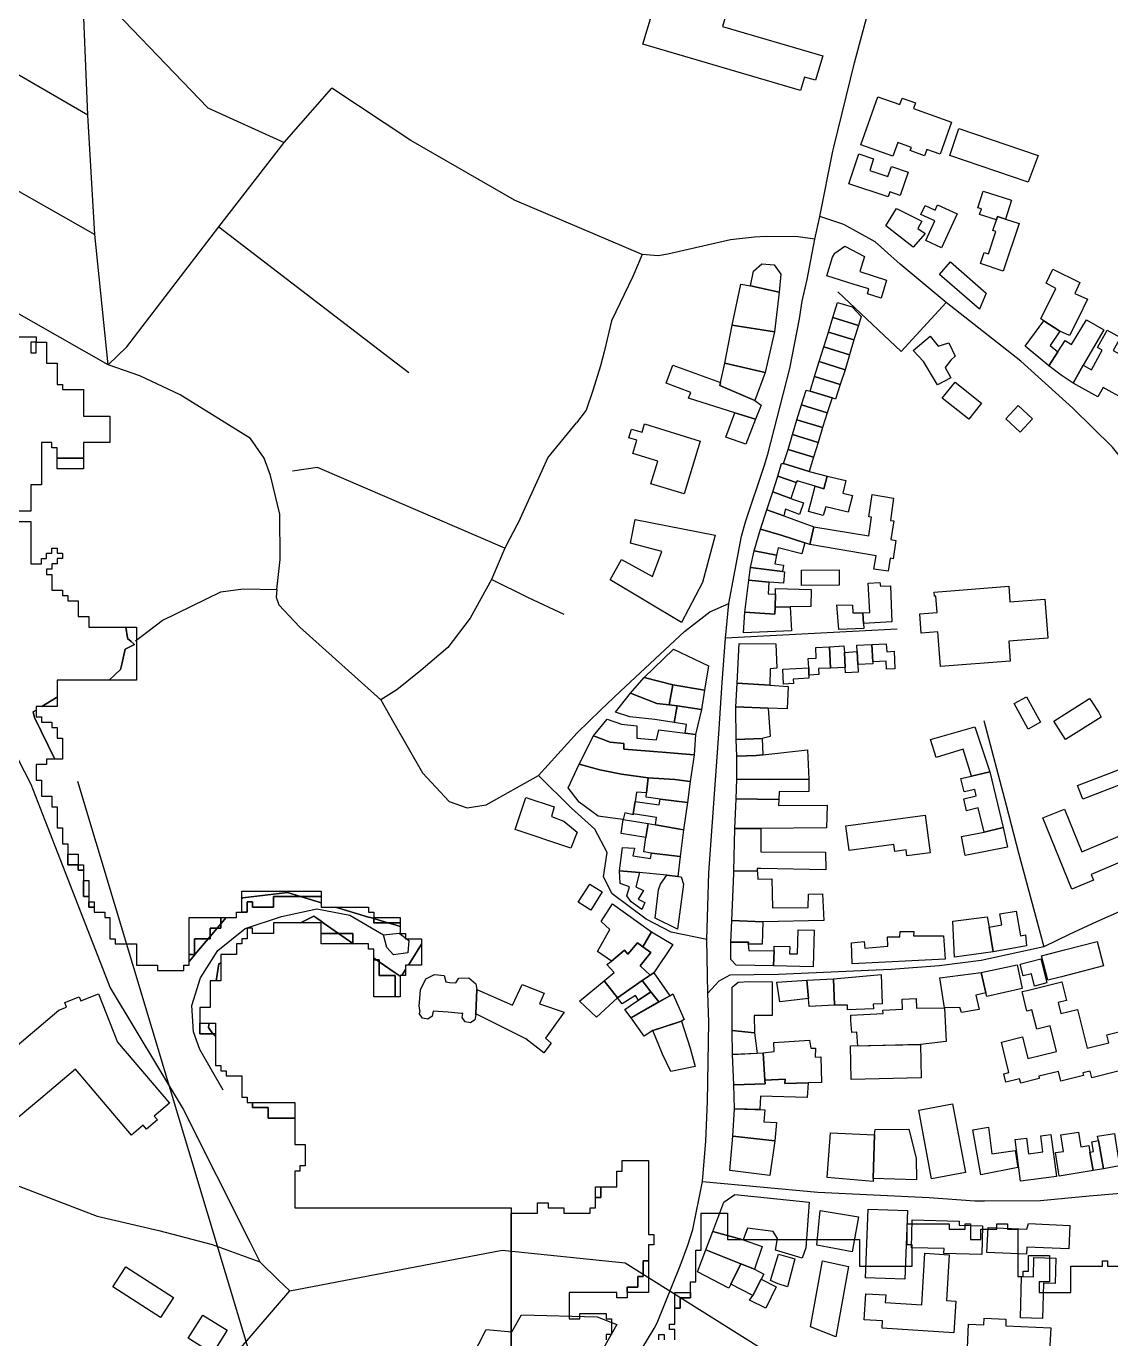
# Model space of a CAD drawing. Header units: metres. Extents: x 553506 to 563855, y 142925 to 150243.
# Drawn here: x 558816.3 to 559227.2, y 146472.5 to 146969.7 of the extents above; entities that cross this region are included whole.
import ezdxf

# ---------------------------------------------------------------- set-up
doc = ezdxf.new("R2010")
doc.units = ezdxf.units.M
for name, color, linetype in [('C-BUILDINGS', 8, 'Continuous'), ('C-FLOOD_ZONE_3', 150, 'Continuous'), ('C-POWER_LINES', 6, 'Continuous'), ('C-ROADS', 33, 'Continuous'), ('C-WATERWAYS', 5, 'Continuous')]:
    doc.layers.add(name, color=color, linetype=linetype)

msp = doc.modelspace()

# ---------------------------------------------------------------- linework, layer by layer
at = {"layer": 'C-BUILDINGS'}
for points in [[(559080.0828, 146969.5798), (559118.0533, 146958.4795), (559115.3205, 146949.1793), (559111.115, 146950.4069), (559109.6279, 146945.3635), (559049.9092, 146962.8358), (559053.123, 146973.7647), (559005.7826, 146986.4565), (559009.5396, 146997.2352), (559071.1284, 146981.0001), (559079.248, 147010.7679), (559046.944, 147020.2187), (559051.1768, 147034.5959), (559084.5675, 147024.8227), (559097.9362, 147070.2348), (559093.4132, 147071.5527), (559096.8043, 147083.077), (559123.5615, 147075.2578), (559135.1197, 147071.8762), (559130.1599, 147055.0166), (559107.1918, 147061.7288), (559080.0828, 146969.5798)], [(559157.5265, 146923.0292), (559156.6714, 146920.6098), (559151.1779, 146922.5543), (559151.6221, 146923.7924), (559146.4607, 146925.6247), (559144.6079, 146920.4253), (559132.4829, 146924.7132), (559138.954, 146942.8995), (559147.226, 146939.9726), (559148.1073, 146942.4485), (559153.1977, 146940.6473), (559152.4325, 146938.4866), (559166.8625, 146933.3799), (559162.5464, 146921.2481), (559157.5265, 146923.0292)], [(559166.2137, 146920.694), (559169.6289, 146930.9836), (559199.6501, 146920.7617), (559195.9098, 146910.5843), (559166.2137, 146920.694)], [(559135.8374, 146915.0673), (559142.7694, 146912.7333), (559144.0439, 146916.5124), (559150.3819, 146914.3937), (559147.4035, 146905.5756), (559143.4962, 146906.8792), (559142.8621, 146905.0009), (559127.9597, 146910.0041), (559131.7709, 146921.2854), (559137.3105, 146919.4313), (559135.8374, 146915.0673)], [(559183.9038, 146896.3556), (559177.505, 146898.4056), (559178.1685, 146900.4629), (559176.855, 146900.8786), (559178.8832, 146907.1853), (559189.5903, 146903.7551), (559187.3004, 146896.639), (559184.299, 146897.5922), (559183.9038, 146896.3556)], [(559146.0122, 146900.602), (559155.5366, 146895.8441), (559154.0279, 146893.0816), (559156.806, 146891.2089), (559152.2776, 146885.9266), (559141.9924, 146894.0222), (559146.0122, 146900.602)], [(559155.2715, 146898.3067), (559156.8508, 146901.728), (559160.5888, 146900.0185), (559161.5258, 146902.0509), (559168.938, 146898.6633), (559162.9962, 146885.7355), (559157.0661, 146888.4567), (559160.499, 146895.9199), (559155.2715, 146898.3067)], [(559180.8346, 146883.4723), (559183.6445, 146891.8623), (559182.514, 146892.239), (559183.9038, 146896.3556), (559184.299, 146897.5922), (559187.3004, 146896.639), (559192.4447, 146894.9063), (559186.4159, 146876.8894), (559177.8386, 146879.74), (559179.2592, 146883.9911), (559180.8346, 146883.4723)], [(559126.4271, 146886.339), (559133.9121, 146882.4083), (559132.0723, 146876.7863), (559142.2101, 146873.4498), (559140.2193, 146866.61), (559135.0058, 146868.3183), (559135.4635, 146870.2468), (559129.9748, 146871.8131), (559119.5994, 146875.1423), (559121.7717, 146882.2214), (559122.6714, 146883.6517), (559126.4271, 146886.339)], [(559091.79, 146876.9412), (559094.9924, 146879.6559), (559099.5924, 146879.2418), (559102.2315, 146875.762), (559101.5973, 146868.9197), (559090.7452, 146871.3884), (559091.79, 146876.9412)], [(559179.9197, 146868.5411), (559177.3875, 146862.4747), (559162.2622, 146875.5735), (559166.5186, 146880.3799), (559179.9197, 146868.5411)], [(559202.6823, 146872.3293), (559205.2375, 146877.6507), (559215.5252, 146872.6383), (559213.5918, 146868.4603), (559218.3448, 146866.2703), (559214.999, 146859.1548), (559211.548, 146852.5035), (559207.9373, 146854.1613), (559201.8159, 146858.0896), (559200.6681, 146858.7998), (559206.4024, 146870.2965), (559202.6823, 146872.3293)], [(559087.0615, 146872.02), (559090.7452, 146871.3884), (559101.5973, 146868.9197), (559099.811, 146853.8947), (559083.7973, 146856.3928), (559087.0615, 146872.02)], [(559129.161, 146863.3181), (559132.5594, 146859.7059), (559131.6428, 146856.3386), (559121.9065, 146859.3537), (559123.6265, 146865.0053), (559129.161, 146863.3181)], [(559131.6428, 146856.3386), (559129.8977, 146850.8198), (559120.2124, 146853.7697), (559121.9065, 146859.3537), (559131.6428, 146856.3386)], [(559194.7941, 146848.4228), (559201.8159, 146858.0896), (559207.9373, 146854.1613), (559204.2601, 146848.7161), (559207.1865, 146846.3471), (559203.75, 146841.0318), (559194.7941, 146848.4228)], [(559208.4528, 146837.5269), (559203.75, 146841.0318), (559207.1865, 146846.3471), (559209.9226, 146850.5722), (559212.3091, 146849.1547), (559218.0261, 146858.5029), (559224.522, 146854.6752), (559216.7072, 146841.2664), (559212.9396, 146834.4494), (559208.4528, 146837.5269)], [(559080.9606, 146842.0921), (559083.7973, 146856.3928), (559099.811, 146853.8947), (559096.2615, 146838.4479), (559080.9606, 146842.0921)], [(559129.8977, 146850.8198), (559128.1432, 146845.156), (559118.4142, 146848.1602), (559120.2124, 146853.7697), (559129.8977, 146850.8198)], [(559233.9916, 146843.5717), (559231.0647, 146838.2833), (559236.4573, 146835.3118), (559232.5303, 146828.2228), (559224.2494, 146832.7854), (559222.316, 146829.2864), (559212.9396, 146834.4494), (559216.7072, 146841.2664), (559219.8658, 146839.5278), (559223.9449, 146846.8998), (559222.1024, 146847.9112), (559225.8043, 146854.5925), (559230.9192, 146851.7794), (559228.151, 146846.7853), (559233.9916, 146843.5717)], [(559128.1432, 146845.156), (559126.5266, 146839.5521), (559116.6765, 146842.6305), (559118.4142, 146848.1602), (559128.1432, 146845.156)], [(559165.8235, 146849.7734), (559168.2339, 146844.6504), (559166.5475, 146843.1068), (559164.4279, 146840.4256), (559166.6135, 146836.4643), (559161.4871, 146833.779), (559156.2896, 146842.6443), (559152.3196, 146846.8731), (559158.808, 146852.3163), (559161.8274, 146848.5255), (559165.8235, 146849.7734)], [(559126.5266, 146839.5521), (559124.6928, 146833.9638), (559114.9568, 146836.9678), (559116.6765, 146842.6305), (559126.5266, 146839.5521)], [(559092.5926, 146820.7602), (559084.7402, 146823.2327), (559067.213, 146828.7669), (559068.0826, 146830.9419), (559058.7773, 146834.4937), (559061.1958, 146841.3021), (559079.3372, 146834.6739), (559079.0622, 146833.6192), (559092.2721, 146827.9513), (559094.6772, 146826.1559), (559092.5926, 146820.7602)], [(559079.3372, 146834.6739), (559080.9606, 146842.0921), (559096.2615, 146838.4479), (559092.2721, 146827.9513), (559079.0622, 146833.6192), (559079.3372, 146834.6739)], [(559124.6928, 146833.9638), (559122.9481, 146828.4338), (559121.5787, 146828.8477), (559113.2561, 146831.3724), (559114.9568, 146836.9678), (559124.6928, 146833.9638)], [(559173.3509, 146820.7796), (559163.2981, 146828.8155), (559168.1661, 146834.8763), (559178.2258, 146826.8406), (559173.3509, 146820.7796)], [(559113.2561, 146831.3724), (559121.5787, 146828.8477), (559119.726, 146823.192), (559109.997, 146826.1963), (559111.7166, 146831.859), (559113.2561, 146831.3724)], [(559084.7402, 146823.2327), (559092.5926, 146820.7602), (559088.9491, 146811.2871), (559081.3636, 146813.946), (559084.7402, 146823.2327)], [(559119.726, 146823.192), (559117.9812, 146817.6621), (559108.2955, 146820.6232), (559109.997, 146826.1963), (559119.726, 146823.192)], [(559197.5334, 146820.9501), (559192.8011, 146815.9286), (559187.4283, 146820.9709), (559192.1606, 146825.9924), (559197.5334, 146820.9501)], [(559046.0668, 146807.7669), (559047.6431, 146812.8687), (559044.5512, 146813.808), (559045.5615, 146817.0892), (559049.6208, 146815.8459), (559050.5862, 146818.9922), (559071.6734, 146812.533), (559065.4905, 146792.4748), (559052.8963, 146796.3254), (559055.5269, 146804.8655), (559046.0668, 146807.7669)], [(559117.9812, 146817.6621), (559116.3331, 146811.9459), (559106.5968, 146814.9611), (559108.2955, 146820.6232), (559117.9812, 146817.6621)], [(559116.3331, 146811.9459), (559114.5881, 146806.4271), (559104.9027, 146809.3771), (559106.5968, 146814.9611), (559116.3331, 146811.9459)], [(559112.9237, 146801.011), (559103.2449, 146803.9723), (559104.9027, 146809.3771), (559114.5881, 146806.4271), (559112.9237, 146801.011)], [(559103.2449, 146803.9723), (559112.9237, 146801.011), (559119.7069, 146799.1954), (559118.4893, 146794.4832), (559115.1655, 146795.4598), (559108.3128, 146797.4847), (559107.9615, 146796.8617), (559100.9951, 146799.1724), (559102.4863, 146804.0824), (559103.2449, 146803.9723)], [(559107.9615, 146796.8617), (559105.9681, 146790.7787), (559099.115, 146793.271), (559100.9951, 146799.1724), (559107.9615, 146796.8617)], [(559118.4893, 146794.4832), (559119.7069, 146799.1954), (559126.7858, 146797.5449), (559125.6663, 146792.8245), (559129.3517, 146791.9147), (559127.6719, 146785.6411), (559119.2205, 146787.583), (559118.1942, 146784.3681), (559112.619, 146785.787), (559113.5908, 146789.1783), (559115.1655, 146795.4598), (559118.4893, 146794.4832)], [(559105.9681, 146790.7787), (559106.9369, 146790.4303), (559110.7318, 146789.1455), (559109.2247, 146784.747), (559103.9131, 146786.6861), (559103.5849, 146785.318), (559103.278, 146784.1622), (559096.8838, 146786.5129), (559099.115, 146793.271), (559105.9681, 146790.7787)], [(559136.5509, 146783.6678), (559135.4692, 146783.8236), (559136.751, 146792.3331), (559144.8146, 146790.9468), (559143.762, 146782.4888), (559145.0337, 146782.2945), (559143.8898, 146775.2027), (559145.7332, 146774.8369), (559144.7319, 146767.8831), (559143.6404, 146768.1275), (559142.9051, 146763.1965), (559137.4396, 146764.0066), (559138.3199, 146768.9978), (559113.194, 146773.3171), (559114.7209, 146780.0089), (559135.5034, 146776.6236), (559136.5509, 146783.6678)], [(559103.278, 146784.1622), (559114.7209, 146780.0089), (559113.194, 146773.3171), (559111.2525, 146773.9137), (559102.2524, 146776.8626), (559094.4912, 146779.0931), (559096.8838, 146786.5129), (559103.278, 146784.1622)], [(559053.5478, 146761.2753), (559057.101, 146770.7344), (559045.1875, 146773.827), (559046.9663, 146782.7748), (559077.3505, 146776.8818), (559072.4651, 146758.9561), (559064.4956, 146743.7508), (559037.5479, 146759.9342), (559041.8125, 146767.6456), (559053.5478, 146761.2753)], [(559102.2524, 146776.8626), (559111.2525, 146773.9137), (559110.1559, 146769.8062), (559101.225, 146772.1006), (559100.514, 146769.3184), (559092.024, 146770.9253), (559094.4912, 146779.0931), (559102.2524, 146776.8626)], [(559100.514, 146769.3184), (559099.9599, 146765.9845), (559103.1645, 146765.4716), (559102.8058, 146763.0564), (559090.7141, 146764.6743), (559092.024, 146770.9253), (559100.514, 146769.3184)], [(559102.8058, 146763.0564), (559103.5221, 146762.9562), (559103.1451, 146758.6484), (559097.6909, 146759.0916), (559090.0248, 146759.8337), (559090.7141, 146764.6743), (559102.8058, 146763.0564)], [(559124.3403, 146757.9692), (559109.9875, 146757.8586), (559109.9492, 146763.6116), (559124.295, 146763.7219), (559124.3403, 146757.9692)], [(559097.6909, 146759.0916), (559097.3606, 146754.6295), (559100.1745, 146754.5385), (559099.9834, 146749.6466), (559099.8561, 146746.9826), (559088.595, 146747.7469), (559090.0248, 146759.8337), (559097.6909, 146759.0916)], [(559135.8361, 146747.5961), (559135.2597, 146758.7526), (559139.7085, 146758.9349), (559139.893, 146757.4937), (559143.6851, 146757.6557), (559144.0594, 146747.1496), (559144.2474, 146744.0168), (559133.4904, 146743.4053), (559133.1963, 146747.4809), (559135.8361, 146747.5961)], [(559113.6719, 146756.3032), (559113.5429, 146749.855), (559105.7573, 146749.7141), (559099.9834, 146749.6466), (559100.1745, 146754.5385), (559100.2003, 146756.6429), (559113.6719, 146756.3032)], [(559188.9842, 146751.5686), (559202.1544, 146752.6111), (559203.1855, 146739.6434), (559203.3235, 146737.9002), (559188.507, 146736.7289), (559189.1115, 146729.1793), (559162.6593, 146727.091), (559161.6144, 146740.2809), (559155.3991, 146739.7878), (559154.8161, 146747.0932), (559161.4503, 146747.6104), (559160.9573, 146753.8167), (559160.6573, 146753.7963), (559160.3642, 146753.7761), (559160.2472, 146755.2972), (559188.5128, 146757.5308), (559188.9842, 146751.5686)], [(559099.9834, 146749.6466), (559105.7573, 146749.7141), (559106.1637, 146740.6558), (559088.0678, 146739.9285), (559088.595, 146747.7469), (559099.8561, 146746.9826), (559099.9834, 146749.6466)], [(559129.4836, 146747.4661), (559133.1963, 146747.4809), (559133.4904, 146743.4053), (559133.6251, 146741.5397), (559124.1278, 146741.1231), (559123.4057, 146750.4387), (559129.3169, 146750.3658), (559129.4836, 146747.4661)], [(559074.7562, 146727.4182), (559073.2584, 146718.2008), (559061.2887, 146720.1675), (559050.4177, 146723.0141), (559061.5258, 146733.7422), (559074.7562, 146727.4182)], [(559100.2408, 146735.6866), (559100.6251, 146726.4384), (559098.0989, 146726.2712), (559097.9637, 146720.0231), (559085.6941, 146720.8341), (559086.4047, 146735.8258), (559100.2408, 146735.6866)], [(559120.6385, 146734.5709), (559121.0073, 146726.502), (559116.482, 146726.3062), (559116.5875, 146724.0278), (559112.809, 146723.8774), (559112.7236, 146726.635), (559112.5669, 146730.1138), (559115.6045, 146730.2524), (559115.4219, 146734.3425), (559120.6385, 146734.5709)], [(559126.2501, 146732.4296), (559126.5958, 146726.6862), (559121.0073, 146726.502), (559120.6385, 146734.5709), (559126.0934, 146735.0069), (559126.2501, 146732.4296)], [(559136.9763, 146728.8441), (559137.0133, 146728.0996), (559131.3783, 146727.836), (559131.1419, 146732.7592), (559131.0249, 146735.1819), (559136.6599, 146735.4455), (559136.9763, 146728.8441)], [(559142.2821, 146732.737), (559145.0962, 146732.8687), (559145.4209, 146726.2231), (559142.2509, 146726.0692), (559142.108, 146729.1033), (559136.9763, 146728.8441), (559136.6599, 146735.4455), (559142.1329, 146735.7486), (559142.2821, 146732.737)], [(559131.3783, 146727.836), (559131.523, 146724.969), (559126.6987, 146724.7194), (559126.5958, 146726.6862), (559126.2501, 146732.4296), (559131.1419, 146732.7592), (559131.3783, 146727.836)], [(559112.809, 146723.8774), (559112.784, 146722.6524), (559106.8499, 146722.3351), (559106.9365, 146720.6683), (559103.2363, 146720.4758), (559102.9352, 146726.1315), (559112.7236, 146726.635), (559112.809, 146723.8774)], [(559061.2887, 146720.1675), (559059.902, 146712.5563), (559055.2192, 146713.157), (559045.1645, 146716.9638), (559050.4177, 146723.0141), (559061.2887, 146720.1675)], [(559072.0828, 146710.7742), (559062.8507, 146712.1801), (559059.902, 146712.5563), (559061.2887, 146720.1675), (559073.2584, 146718.2008), (559072.0828, 146710.7742)], [(559097.9637, 146720.0231), (559104.9149, 146719.5595), (559104.6181, 146711.0804), (559097.4358, 146711.3255), (559085.135, 146711.7905), (559085.6941, 146720.8341), (559097.9637, 146720.0231)], [(559055.2192, 146713.157), (559059.902, 146712.5563), (559062.8507, 146712.1801), (559061.7311, 146705.8793), (559054.3802, 146707.0541), (559044.9715, 146708.0651), (559039.5661, 146709.8677), (559045.1645, 146716.9638), (559055.2192, 146713.157)], [(559195.9174, 146703.3907), (559190.5468, 146713.0965), (559195.236, 146715.6793), (559200.6065, 146705.9735), (559195.9174, 146703.3907)], [(559222.6876, 146709.6628), (559223.5517, 146707.9533), (559210.0475, 146699.41), (559205.6003, 146706.3953), (559219.1042, 146714.9497), (559219.9469, 146713.707), (559222.6876, 146709.6628)], [(559066.4407, 146705.0902), (559061.7311, 146705.8793), (559062.8507, 146712.1801), (559072.0828, 146710.7742), (559069.843, 146701.3558), (559065.9743, 146701.8593), (559066.4407, 146705.0902)], [(559097.4358, 146711.3255), (559098.0968, 146700.5945), (559095.1606, 146699.8914), (559085.2806, 146699.4074), (559085.135, 146711.7905), (559097.4358, 146711.3255)], [(559041.8694, 146705.2645), (559047.6103, 146704.5963), (559047.5662, 146699.9204), (559055.0885, 146699.3074), (559055.9967, 146703.1753), (559065.9743, 146701.8593), (559069.843, 146701.3558), (559069.3327, 146693.6715), (559057.1962, 146694.6981), (559042.7205, 146695.8416), (559042.6568, 146697.8987), (559037.485, 146698.4843), (559031.2143, 146700.9057), (559036.3708, 146707.1422), (559041.8694, 146705.2645)], [(559171.2022, 146695.7913), (559161.0822, 146692.673), (559158.8979, 146699.5282), (559175.7231, 146704.2565), (559181.3888, 146687.2809), (559174.3919, 146685.6061), (559171.2022, 146695.7913)], [(559037.485, 146698.4843), (559042.6568, 146697.8987), (559042.7205, 146695.8416), (559057.1962, 146694.6981), (559069.3327, 146693.6715), (559067.7659, 146683.5171), (559062.0223, 146684.2742), (559051.9682, 146684.8978), (559041.7971, 146686.3638), (559033.5864, 146687.9794), (559025.7385, 146690.0738), (559031.2143, 146700.9057), (559037.485, 146698.4843)], [(559095.1606, 146699.8914), (559095.3457, 146693.6867), (559092.8784, 146693.4211), (559085.5237, 146693.1377), (559085.2806, 146699.4074), (559095.1606, 146699.8914)], [(559092.8784, 146693.4211), (559095.3457, 146693.6867), (559112.3168, 146695.5144), (559112.7589, 146684.3982), (559097.7045, 146684.355), (559085.5131, 146684.445), (559085.5237, 146693.1377), (559092.8784, 146693.4211)], [(559246.6245, 146688.4454), (559216.5713, 146676.8627), (559214.5873, 146681.9877), (559244.6401, 146693.5815), (559246.6245, 146688.4454)], [(559025.7158, 146675.6711), (559021.6091, 146681.1534), (559025.7385, 146690.0738), (559033.5864, 146687.9794), (559041.7971, 146686.3638), (559051.9682, 146684.8978), (559051.3383, 146679.2689), (559047.4492, 146679.5269), (559046.9935, 146675.9512), (559046.2631, 146671.3097), (559046.2105, 146670.9742), (559043.0996, 146671.6236), (559042.4201, 146669.1763), (559037.5276, 146669.7705), (559032.9115, 146670.4735), (559025.7158, 146675.6711)], [(559051.164, 146677.6719), (559051.3383, 146679.2689), (559051.9682, 146684.8978), (559062.0223, 146684.2742), (559067.7659, 146683.5171), (559066.7961, 146675.5403), (559056.4395, 146676.9003), (559051.164, 146677.6719)], [(559097.7045, 146684.355), (559112.7589, 146684.3982), (559112.7568, 146679.7236), (559101.5577, 146679.6106), (559101.3681, 146676.6998), (559085.2275, 146676.9569), (559085.5131, 146684.445), (559097.7045, 146684.355)], [(559176.9753, 146673.5434), (559172.5743, 146672.4944), (559171.4823, 146677.0461), (559176.2026, 146678.1718), (559175.6321, 146680.5582), (559171.6126, 146679.61), (559170.4073, 146684.659), (559174.3919, 146685.6061), (559181.3888, 146687.2809), (559186.4652, 146666.0799), (559179.1765, 146664.3404), (559176.9753, 146673.5434)], [(559016.2715, 146673.9875), (559015.2809, 146670.2951), (559019.9384, 146668.4804), (559025.0374, 146664.3755), (559022.6188, 146658.246), (559001.4738, 146665.427), (559005.5128, 146677.4944), (559016.2715, 146673.9875)], [(559055.0607, 146669.9349), (559046.2631, 146671.3097), (559046.9935, 146675.9512), (559056.1314, 146674.6537), (559056.4395, 146676.9003), (559066.7961, 146675.5403), (559065.3327, 146665.211), (559054.715, 146667.0972), (559055.0607, 146669.9349)], [(559101.3681, 146676.6998), (559101.3412, 146674.4062), (559119.7193, 146674.6081), (559119.5192, 146665.9428), (559094.5762, 146665.6935), (559084.7282, 146665.7559), (559085.2275, 146676.9569), (559101.3681, 146676.6998)], [(559051.0804, 146662.299), (559041.6488, 146663.8212), (559042.4201, 146669.1763), (559051.9442, 146667.6013), (559051.0804, 146662.299)], [(559158.76, 146656.5737), (559149.9646, 146655.3886), (559149.6645, 146657.6276), (559145.3541, 146657.0377), (559144.9913, 146659.7199), (559128.0137, 146657.4244), (559126.753, 146666.7456), (559156.8293, 146670.8158), (559158.76, 146656.5737)], [(559216.2606, 146656.8749), (559246.8252, 146669.7868), (559250.4387, 146661.2731), (559219.7497, 146648.3129), (559220.6279, 146646.1475), (559212.3888, 146642.8092), (559201.4143, 146669.7485), (559209.6534, 146673.0868), (559216.2606, 146656.8749)], [(559051.0804, 146662.299), (559051.9442, 146667.6013), (559054.715, 146667.0972), (559065.3327, 146665.211), (559064.0497, 146655.1544), (559053.2277, 146656.411), (559050.2103, 146656.9742), (559051.0804, 146662.299)], [(559094.5701, 146656.8562), (559119.1459, 146656.7714), (559119.2536, 146650.1302), (559094.5756, 146650.5791), (559093.2692, 146650.5387), (559093.1972, 146649.7017), (559084.3887, 146649.6182), (559084.7282, 146665.7559), (559094.5762, 146665.6935), (559094.5701, 146656.8562)], [(559186.4652, 146666.0799), (559188.1195, 146658.7298), (559172.045, 146655.4939), (559170.5755, 146662.7495), (559179.1765, 146664.3404), (559186.4652, 146666.0799)], [(559048.5859, 146649.1331), (559041.0558, 146649.7681), (559042.1882, 146658.5957), (559046.699, 146658.357), (559046.1345, 146655.3567), (559052.8202, 146654.4395), (559053.2277, 146656.411), (559064.0497, 146655.1544), (559063.1729, 146647.559), (559058.9263, 146648.0731), (559048.5859, 146649.1331)], [(559047.2438, 146643.6935), (559050.0984, 146642.2905), (559048.139, 146638.9465), (559050.6175, 146637.7211), (559049.4831, 146635.0593), (559045.4502, 146637.9284), (559043.7851, 146640.2141), (559044.9007, 146643.71), (559041.2971, 146644.9118), (559041.0558, 146649.7681), (559048.5859, 146649.1331), (559047.2438, 146643.6935)], [(559093.281, 146648.8028), (559093.4843, 146646.5275), (559098.8218, 146646.6927), (559099.0725, 146635.6597), (559112.4808, 146635.7966), (559112.6039, 146640.8534), (559117.9414, 146641.0187), (559118.4427, 146630.9283), (559095.3892, 146630.4036), (559083.654, 146630.8861), (559084.3484, 146648.6598), (559084.3887, 146649.6182), (559093.1972, 146649.7017), (559093.281, 146648.8028)], [(559030.1407, 146634.8279), (559025.4188, 146637.8203), (559029.7932, 146644.7004), (559034.5218, 146641.7193), (559030.1407, 146634.8279)], [(559056.592, 146644.6396), (559058.9263, 146648.0731), (559063.1729, 146647.559), (559064.3874, 146647.4074), (559065.3125, 146644.6313), (559063.0276, 146627.632), (559054.55, 146631.7659), (559055.8104, 146642.5564), (559056.592, 146644.6396)], [(559047.8125, 146622.3863), (559044.1882, 146618.1561), (559042.9261, 146619.6196), (559037.9895, 146615.5379), (559032.7152, 146619.2033), (559037.3331, 146627.4822), (559034.0489, 146630.5637), (559038.3485, 146637.1521), (559053.2143, 146626.5714), (559049.893, 146620.9148), (559047.8125, 146622.3863)], [(559185.1401, 146633.4617), (559191.2995, 146634.4094), (559192.9935, 146625.1016), (559194.8572, 146625.4376), (559195.2739, 146621.2434), (559182.6765, 146619.0835), (559181.0667, 146628.3827), (559185.927, 146629.279), (559185.1401, 146633.4617)], [(559095.3892, 146630.4036), (559095.0905, 146621.9802), (559089.8411, 146621.9067), (559089.9088, 146622.6545), (559083.249, 146622.7377), (559083.654, 146630.8861), (559095.3892, 146630.4036)], [(559181.0667, 146628.3827), (559182.6765, 146619.0835), (559167.9218, 146617.0348), (559167.3105, 146630.6723), (559180.3932, 146632.2907), (559181.0667, 146628.3827)], [(559052.8884, 146618.8038), (559049.893, 146620.9148), (559053.2143, 146626.5714), (559061.2372, 146621.7668), (559054.0777, 146611.1054), (559052.7202, 146610.2286), (559048.8291, 146613.7142), (559052.8884, 146618.8038)], [(559099.4574, 146613.7458), (559099.6039, 146619.4043), (559099.6459, 146621.2086), (559105.5596, 146621.0578), (559105.491, 146618.3066), (559108.4443, 146618.2311), (559108.6849, 146627.3985), (559114.8156, 146627.2433), (559114.4555, 146613.3532), (559099.4574, 146613.7458)], [(559129.1773, 146614.4324), (559128.9287, 146622.4605), (559133.7892, 146622.9004), (559133.9624, 146620.4683), (559142.6626, 146621.1162), (559142.5527, 146624.6632), (559147.2433, 146624.7194), (559147.3612, 146626.7821), (559152.5229, 146626.7528), (559152.3866, 146625.0568), (559163.8248, 146625.1329), (559164.4769, 146616.2715), (559129.1773, 146614.4324)], [(559036.2486, 146614.1707), (559037.9895, 146615.5379), (559042.9261, 146619.6196), (559044.1882, 146618.1561), (559047.8125, 146622.3863), (559049.893, 146620.9148), (559052.8884, 146618.8038), (559048.8291, 146613.7142), (559052.7202, 146610.2286), (559049.594, 146608.2064), (559040.2871, 146601.6299), (559035.2139, 146608.0618), (559039.0616, 146611.1748), (559036.2486, 146614.1707)], [(559085.2046, 146614.0056), (559083.2659, 146616.0937), (559083.249, 146622.7377), (559089.9088, 146622.6545), (559089.8411, 146621.9067), (559090.0042, 146619.5745), (559099.6039, 146619.4043), (559099.4574, 146613.7458), (559085.2046, 146614.0056)], [(559208.5224, 146609.6114), (559203.3195, 146608.2593), (559200.914, 146617.5116), (559209.6271, 146619.7738), (559222.031, 146622.9852), (559224.4366, 146613.7329), (559208.5224, 146609.6114)], [(559193.5616, 146605.1856), (559180.2389, 146602.0572), (559179.9091, 146603.4493), (559178.0741, 146611.2168), (559191.6848, 146614.0759), (559193.5616, 146605.1856)], [(559202.9809, 146607.2249), (559198.3451, 146606.0795), (559197.187, 146610.7293), (559193.9531, 146609.928), (559192.8355, 146614.4009), (559200.7123, 146616.3479), (559202.9809, 146607.2249)], [(558974.5702, 146610.1139), (558975.2072, 146607.6071), (558976.816, 146607.3675), (558979.0844, 146607.2819), (558980.1342, 146609.0618), (558983.9767, 146609.1807), (558986.578, 146606.9239), (558987.015, 146604.7782), (558986.6494, 146595.5737), (558986.3976, 146595.577), (558986.6541, 146595.1954), (558986.247, 146593.2128), (558984.5544, 146592.092), (558982.5698, 146592.498), (558981.4475, 146594.1884), (558981.7511, 146595.6781), (558981.2331, 146595.6954), (558976.1966, 146596.1963), (558970.48, 146596.5314), (558970.085, 146594.6048), (558968.3924, 146593.484), (558966.4078, 146593.89), (558965.2856, 146595.5804), (558965.5412, 146596.8126), (558965.3941, 146596.8192), (558965.1634, 146598.6262), (558965.4064, 146601.394), (558965.6965, 146604.6751), (558967.7371, 146608.7895), (558970.9019, 146610.4679), (558974.5702, 146610.1139)], [(559055.9432, 146600.0889), (559052.965, 146603.9033), (559049.594, 146608.2064), (559052.7202, 146610.2286), (559054.0777, 146611.1054), (559060.0668, 146602.4203), (559055.9432, 146600.0889)], [(559122.1893, 146608.8514), (559140.197, 146610.4108), (559140.5669, 146599.3703), (559137.2068, 146599.2551), (559137.2713, 146597.3984), (559127.4423, 146597.0717), (559127.3826, 146598.7727), (559122.5296, 146598.7671), (559122.1893, 146608.8514)], [(559176.1219, 146602.6753), (559177.3344, 146597.1702), (559170.5946, 146595.9931), (559169.9768, 146597.8772), (559164.2456, 146597.7776), (559162.4021, 146609.2065), (559178.0741, 146611.2168), (559179.9091, 146603.4493), (559176.1219, 146602.6753)], [(559004.2036, 146606.5901), (559012.5129, 146603.3747), (559010.7065, 146599.3788), (559020.1133, 146596.1752), (559013.0215, 146586.2616), (559015.1274, 146584.4235), (559012.3857, 146580.8217), (559005.5814, 146586.0202), (558986.6494, 146595.5737), (558987.015, 146604.7782), (559000.5682, 146598.8759), (559004.2036, 146606.5901)], [(559025.8883, 146600.2827), (559035.2139, 146608.0618), (559040.2871, 146601.6299), (559032.3596, 146594.3171), (559025.8883, 146600.2827)], [(559052.965, 146603.9033), (559048.2171, 146600.729), (559047.0659, 146602.4519), (559042.0798, 146599.2925), (559040.2871, 146601.6299), (559049.594, 146608.2064), (559052.965, 146603.9033)], [(559092.061, 146594.9299), (559092.2312, 146588.3017), (559083.6997, 146589.2062), (559083.6803, 146605.6444), (559086.0212, 146607.5088), (559090.2032, 146607.7273), (559098.8332, 146607.7052), (559098.8645, 146594.9513), (559092.061, 146594.9299)], [(559112.0095, 146608.3358), (559112.6086, 146601.4093), (559101.7906, 146600.0504), (559100.6831, 146607.5844), (559112.0095, 146608.3358)], [(559122.5296, 146598.7671), (559112.8776, 146598.3681), (559112.6086, 146601.4093), (559112.0095, 146608.3358), (559122.1893, 146608.8514), (559122.5296, 146598.7671)], [(559052.965, 146603.9033), (559055.9432, 146600.0889), (559045.444, 146594.0766), (559043.0115, 146597.2067), (559046.4634, 146599.5506), (559048.2171, 146600.729), (559052.965, 146603.9033)], [(559061.2565, 146603.0693), (559065.4938, 146593.3728), (559064.4903, 146592.8075), (559053.6509, 146589.1997), (559050.4038, 146587.0179), (559045.444, 146594.0766), (559060.0668, 146602.4203), (559061.2565, 146603.0693)], [(559140.8589, 146596.9419), (559148.3221, 146597.34), (559148.1236, 146601.0401), (559153.4224, 146601.3266), (559153.6192, 146597.6821), (559164.2456, 146597.7776), (559164.8363, 146585.0299), (559155.0439, 146583.9697), (559131.297, 146583.2454), (559131.0137, 146588.5567), (559129.1078, 146588.4531), (559128.751, 146592.9719), (559128.7586, 146594.9867), (559140.9275, 146595.6307), (559140.8589, 146596.9419)], [(559069.6673, 146575.5718), (559060.4613, 146573.6395), (559057.3694, 146580.2217), (559053.6509, 146589.1997), (559055.7209, 146589.876), (559064.4903, 146592.8075), (559067.8093, 146582.5038), (559069.6673, 146575.5718)], [(559093.2414, 146580.5199), (559083.9125, 146580.0752), (559083.6997, 146589.2062), (559092.2312, 146588.3017), (559093.2414, 146580.5199)], [(559099.5173, 146584.7098), (559112.9962, 146585.5056), (559113.5775, 146582.5408), (559115.3381, 146582.5953), (559115.15, 146579.1838), (559117.3857, 146579.253), (559117.6224, 146569.5773), (559112.508, 146569.4301), (559103.7538, 146569.1701), (559103.787, 146570.8073), (559096.1753, 146570.4603), (559095.4942, 146580.712), (559099.6247, 146581.2406), (559099.5173, 146584.7098)], [(559096.1753, 146570.4603), (559096.2753, 146569.0387), (559084.3985, 146568.671), (559083.9125, 146580.0752), (559095.4942, 146580.712), (559096.1753, 146570.4603)], [(559155.3188, 146571.2568), (559128.8403, 146570.6704), (559128.5585, 146583.3832), (559155.0439, 146583.9697), (559155.3188, 146571.2568)], [(559096.1753, 146570.4603), (559103.787, 146570.8073), (559103.7538, 146569.1701), (559112.508, 146569.4301), (559112.1349, 146563.8647), (559094.4976, 146564.3425), (559094.2057, 146559.3139), (559084.5886, 146559.5949), (559084.3985, 146568.671), (559096.2753, 146569.0387), (559096.1753, 146570.4603)], [(559095.7643, 146554.5986), (559100.5338, 146554.3679), (559099.9109, 146547.3813), (559084.0305, 146549.1601), (559084.5886, 146559.5949), (559096.1129, 146559.1504), (559095.7643, 146554.5986)], [(559172.1072, 146535.4267), (559159.3139, 146533.0382), (559154.4311, 146559.0532), (559167.231, 146561.4531), (559172.1072, 146535.4267)], [(559137.1541, 146533.2199), (559137.1158, 146531.9722), (559119.7531, 146533.5158), (559120.955, 146550.4815), (559137.6365, 146549.7071), (559137.1541, 146533.2199)], [(559137.8868, 146551.785), (559150.6669, 146551.8914), (559153.4758, 146540.9042), (559153.5343, 146532.6922), (559137.1541, 146533.2199), (559137.6365, 146549.7071), (559137.8868, 146551.785)], [(559182.1601, 146542.5274), (559190.9274, 146543.7228), (559191.9708, 146537.3554), (559177.9886, 146534.5182), (559174.9476, 146551.6419), (559180.9031, 146552.6277), (559182.1601, 146542.5274)], [(559195.9849, 146542.5439), (559201.4388, 146543.2471), (559200.6484, 146549.344), (559204.5142, 146549.8422), (559206.5742, 146533.9124), (559192.9711, 146532.1554), (559190.9309, 146547.8966), (559195.2218, 146548.4413), (559195.9849, 146542.5439)], [(559218.9247, 146545.6253), (559219.296, 146543.1215), (559220.5467, 146536.1595), (559207.5715, 146533.999), (559206.2512, 146542.9844), (559209.2516, 146543.4224), (559208.3213, 146549.7487), (559214.9835, 146550.7231), (559215.8062, 146545.1614), (559218.9247, 146545.6253)], [(559230.4359, 146537.9351), (559224.4206, 146536.8472), (559222.5088, 146547.5394), (559222.1906, 146549.2324), (559228.6352, 146550.2335), (559228.9415, 146547.5718), (559230.4359, 146537.9351)], [(559097.9674, 146534.2658), (559082.8163, 146536.2007), (559084.0305, 146549.1601), (559099.9109, 146547.3813), (559097.9674, 146534.2658)], [(559219.9632, 146547.0933), (559222.5088, 146547.5394), (559224.4206, 146536.8472), (559220.5467, 146536.1595), (559219.296, 146543.1215), (559220.6242, 146543.363), (559219.9632, 146547.0933)], [(559084.7359, 146527.0558), (559112.8608, 146524.1647), (559111.6737, 146506.9434), (559110.23, 146502.981), (559100.1161, 146505.9734), (559100.8597, 146510.415), (559099.2544, 146513.0253), (559089.5409, 146514.3829), (559087.8901, 146509.8799), (559076.3728, 146513.0292), (559080.5858, 146524.2227), (559084.7359, 146527.0558)], [(559129.148, 146505.4144), (559115.8621, 146507.8634), (559117.0983, 146521.0126), (559131.6623, 146518.6144), (559129.148, 146505.4144)], [(559134.237, 146495.544), (559135.2287, 146521.5519), (559150.1066, 146520.9887), (559149.1219, 146494.9811), (559134.237, 146495.544)], [(559169.683, 146515.4848), (559178.5929, 146515.2377), (559178.2926, 146504.3879), (559163.9795, 146504.7793), (559164.0275, 146506.6172), (559151.6604, 146506.9464), (559151.9547, 146517.54), (559169.7252, 146517.0554), (559169.683, 146515.4848)], [(559196.0703, 146516.0908), (559211.6582, 146515.4051), (559211.2631, 146506.489), (559195.409, 146507.1887), (559195.2897, 146504.4916), (559180.2764, 146505.1394), (559180.6902, 146514.5792), (559195.3606, 146513.943), (559196.0703, 146516.0908)], [(559095.0719, 146507.3977), (559092.2403, 146498.7957), (559087.0794, 146500.8285), (559082.5625, 146502.6141), (559073.725, 146506.1691), (559076.3728, 146513.0292), (559087.8901, 146509.8799), (559095.0719, 146507.3977)], [(559083.2743, 146493.1757), (559082.524, 146491.6611), (559070.615, 146497.7477), (559073.725, 146506.1691), (559087.0794, 146500.8285), (559083.2743, 146493.1757)], [(559104.7411, 146492.1153), (559101.1967, 146493.2075), (559098.218, 146494.5511), (559101.2595, 146504.5063), (559107.5045, 146502.6963), (559104.7411, 146492.1153)], [(559141.7589, 146486.1497), (559155.5828, 146485.2979), (559156.7958, 146504.835), (559166.0022, 146504.2743), (559164.9243, 146486.9228), (559168.4977, 146486.6996), (559167.7557, 146474.7565), (559140.5218, 146476.4172), (559140.6945, 146479.1939), (559133.7513, 146479.6133), (559134.3614, 146489.4932), (559141.9355, 146489.0266), (559141.7589, 146486.1497)], [(558872.0559, 146488.121), (558867.1645, 146480.535), (558849.1074, 146492.0971), (558853.9989, 146499.6831), (558872.0559, 146488.121)], [(559092.2403, 146498.7957), (559095.6754, 146496.9432), (559094.7125, 146495.0658), (559091.5201, 146488.8567), (559083.2743, 146493.1757), (559087.0794, 146500.8285), (559092.2403, 146498.7957)], [(559123.0481, 146473.1826), (559113.3632, 146477.0008), (559117.941, 146501.9287), (559127.7552, 146499.8064), (559123.0481, 146473.1826)], [(559201.638, 146493.4805), (559201.2952, 146480.1696), (559192.9808, 146480.3795), (559193.39, 146496.063), (559197.8762, 146495.946), (559198.0628, 146503.2419), (559206.4121, 146503.0331), (559206.1662, 146493.3648), (559201.638, 146493.4805)], [(559100.419, 146492.1261), (559096.5428, 146484.0594), (559090.3595, 146487.0399), (559091.5201, 146488.8567), (559094.7125, 146495.0658), (559100.419, 146492.1261)], [(558883.1441, 146481.4297), (558892.379, 146475.6495), (558886.8467, 146466.8528), (558877.6118, 146472.6331), (558883.1441, 146481.4297)], [(559040.0433, 146477.7916), (559020.254, 146442.7211), (558975.5225, 146456.1508), (558977.1748, 146461.2882), (558982.2376, 146459.9423), (558987.736, 146470.5078), (558990.5677, 146475.9488), (559000.2658, 146475.0914), (559003.9146, 146481.4704), (559032.6436, 146480.7568), (559040.0433, 146477.7916)], [(559179.2165, 146480.2091), (559187.4868, 146479.842), (559187.3753, 146477.3455), (559204.4127, 146476.6045), (559204.0249, 146467.6775), (559172.8983, 146469.0281), (559173.2911, 146478.0221), (559179.1033, 146477.7681), (559179.2165, 146480.2091)]]:
    msp.add_lwpolyline(points, close=True, dxfattribs=at)
for points in [[(559240.4671, 146576.4215), (559219.9742, 146571.3345), (559219.3431, 146573.8748), (559216.5881, 146573.1884), (559216.8521, 146572.117), (559208.2678, 146569.9812), (559207.334, 146573.7141), (559199.8806, 146571.8694), (559200.0968, 146570.9857), (559193.0528, 146569.2426), (559192.6455, 146570.8772), (559187.4406, 146569.5919), (559186.634, 146572.8279), (559188.6047, 146573.323), (559185.738, 146584.8204), (559193.6909, 146586.792), (559195.7207, 146578.6076), (559200.8838, 146579.8917), (559206.6718, 146581.3176), (559204.2758, 146590.9375), (559199.154, 146589.6769), (559197.3174, 146597.0436), (559195.4019, 146596.5725), (559193.5646, 146603.9614), (559195.4661, 146604.4322), (559208.6099, 146607.6887), (559210.3754, 146600.5869), (559210.3754, 146600.5869), (559207.2942, 146599.8236), (559208.3243, 146595.6929), (559214.5493, 146597.2325), (559218.2227, 146582.4991), (559226.4809, 146584.5469), (559225.7305, 146587.551), (559231.2614, 146588.9244)], [(558784.4569, 146559.5045), (558828.6697, 146596.965), (558831.5646, 146598.1007), (558830.8889, 146599.8272), (558836.3542, 146601.9661), (558836.9305, 146600.5148), (558843.6879, 146603.1612), (558850.8982, 146584.8195), (558870.5429, 146561.7092), (558864.7366, 146556.7995), (558865.9553, 146555.3791), (558861.7915, 146551.8558), (558860.5508, 146553.3088), (558856.1895, 146549.6125), (558834.9279, 146574.5872), (558823.4383, 146564.8607), (558823.4383, 146564.8607), (558821.8573, 146563.5208), (558809.3525, 146552.9282)]]:
    msp.add_lwpolyline(points, dxfattribs=at)
at = {"layer": 'C-FLOOD_ZONE_3'}
for points in [[(558808, 146852), (558820, 146852), (558820, 146850), (558824, 146850), (558824, 146842), (558828, 146842), (558828, 146834), (558830, 146834), (558830, 146832), (558838, 146832), (558838, 146822), (558848, 146822), (558848, 146812), (558838, 146812), (558838, 146806), (558836, 146806), (558832, 146806), (558828, 146806), (558828, 146810), (558826, 146810), (558826, 146812), (558822, 146812), (558822, 146802), (558822, 146796), (558818, 146796), (558818, 146792), (558818, 146786), (558812, 146786)], [(558812, 146782), (558818, 146782), (558818, 146778), (558818, 146766), (558820, 146766), (558822, 146766), (558822, 146768), (558824, 146768), (558824, 146770), (558826, 146770), (558826, 146772), (558828, 146772), (558828, 146770), (558830, 146770), (558830, 146768), (558828, 146768), (558828, 146766), (558826, 146766), (558826, 146764), (558824, 146764), (558824, 146762), (558826, 146762), (558826, 146756), (558830, 146756), (558830, 146754), (558832, 146754), (558832, 146752), (558836, 146752), (558836, 146746), (558840, 146746), (558840, 146742), (558846, 146742), (558854.0726, 146742), (558854.6768, 146738), (558854.71, 146737.78), (558854.6972, 146737.7246), (558856, 146736.5881), (558857.2516, 146735.4963), (558856, 146734.8568), (558853.7722, 146733.7186), (558852.4518, 146728), (558851.99, 146726), (558850, 146724.1222), (558849.8705, 146724), (558847.7511, 146722), (558840, 146722), (558828, 146722), (558828, 146715.5071), (558827.72, 146715.42), (558822.2468, 146712), (558820, 146712), (558820, 146710.5961), (558818.87, 146709.89), (558819.43, 146707.7832), (558827.1654, 146692), (558824, 146692), (558824, 146690), (558820, 146690), (558820, 146688), (558820, 146684), (558822, 146684), (558822, 146678), (558826, 146678), (558826, 146674), (558828, 146674), (558828, 146672), (558828, 146670), (558828, 146666), (558830, 146666), (558830, 146660), (558832, 146660), (558832, 146658), (558832, 146656), (558832, 146652), (558836, 146652), (558836, 146650), (558838, 146650), (558838, 146646), (558838, 146640), (558840, 146640), (558840, 146638), (558840, 146636), (558842, 146636), (558842, 146634), (558846, 146634), (558846, 146632), (558848, 146632), (558848, 146628), (558848, 146624), (558850, 146624), (558850, 146622), (558858, 146622), (558858, 146614), (558866, 146614), (558866, 146612), (558876, 146612), (558876, 146614), (558878, 146614), (558878, 146615.4136), (558880, 146617.7798), (558880.1861, 146618), (558885.2575, 146624), (558886, 146624), (558886, 146624.8785), (558888.6384, 146628), (558890, 146628), (558890, 146629.611), (558892.0193, 146632), (558896, 146632), (558896, 146634), (558898, 146634), (558900, 146634), (558900, 146638), (558902, 146638), (558902, 146636), (558906, 146636), (558910, 146636), (558910, 146640), (558916, 146640), (558920.2251, 146640), (558926, 146638.2558), (558926.8468, 146638), (558928, 146637.6517), (558928, 146636), (558933.4685, 146636), (558946, 146632.215), (558946.7119, 146632), (558948, 146631.6109), (558948, 146630), (558950, 146630), (558953.3336, 146630), (558956, 146629.1946), (558958, 146628.5906), (558958, 146626), (558960, 146626), (558960, 146624), (558966, 146624), (558966, 146621.9154), (558961.0549, 146614), (558960, 146614), (558960, 146612.3115), (558958.5559, 146610), (558958, 146610), (558958, 146609.6738), (558957.5319, 146610), (558956, 146611.0677), (558950, 146615.2495), (558950, 146616), (558948.9232, 146616), (558948, 146616.6434), (558948, 146620), (558946, 146620), (558946, 146622), (558940.3145, 146622), (558940, 146622.2192), (558940, 146626), (558936, 146626), (558934.5753, 146626), (558928.8362, 146630), (558928, 146630.5828), (558925.9666, 146632), (558925.2403, 146632.5062), (558924.2282, 146632), (558920.2295, 146630), (558910, 146630), (558910, 146626), (558906, 146626), (558902, 146626), (558902, 146628), (558900, 146628), (558900, 146624), (558898, 146624), (558898, 146622), (558896, 146622), (558896, 146618), (558890, 146618), (558890, 146614.8803), (558889.2425, 146614.5014), (558888.2027, 146608), (558886, 146608), (558886, 146604), (558886, 146598), (558882, 146598), (558882, 146594), (558882, 146592), (558882, 146588), (558887.0115, 146588), (558887.2181, 146587.7085), (558888, 146586.9997), (558888, 146584), (558888, 146578), (558888, 146576), (558890, 146576), (558890, 146574), (558892, 146574), (558892, 146572), (558898, 146572), (558898, 146568), (558898, 146564), (558900, 146564), (558900, 146562), (558902, 146562), (558902, 146560), (558908, 146560), (558908, 146556), (558912, 146556), (558918, 146556), (558918, 146546), (558922, 146546), (558922, 146540), (558922, 146538), (558920, 146538), (558920, 146536), (558918, 146536), (558918, 146524), (558918, 146522), (559000, 146522), (559000, 146518), (559000, 146512.5878), (559000, 146493.8368), (559000, 146490), (559000, 146483.5589), (559000, 146454)], [(559000, 146454), (559000, 146483.5589), (559000, 146492), (559000, 146493.8368), (559000, 146512.5878), (559000, 146518), (559000, 146520), (559010, 146520), (559010, 146524), (559014, 146524), (559014, 146522), (559020, 146522), (559020, 146520), (559030, 146520), (559030, 146522), (559032, 146522), (559032, 146526), (559034, 146526), (559034, 146530), (559040, 146530), (559040, 146532), (559040, 146536), (559042, 146536), (559042, 146540), (559052, 146540), (559052, 146512), (559054, 146512), (559054, 146508), (559052, 146508), (559052, 146502), (559050, 146502), (559050, 146496), (559048, 146496), (559048, 146492), (559044, 146492), (559044, 146490), (559044, 146488), (559040, 146488), (559040, 146490), (559022, 146490), (559022, 146480), (559026, 146480), (559026, 146482), (559036, 146482), (559036, 146480), (559038, 146480), (559038, 146474), (559036, 146474), (559036, 146472)], [(559062, 146472), (559062, 146474), (559062, 146476), (559060, 146476), (559060, 146478), (559062, 146478), (559062, 146482), (559062, 146484), (559064, 146484), (559064, 146488), (559068, 146488), (559068, 146490), (559068, 146494), (559070, 146494), (559070, 146498), (559070, 146502), (559070, 146506), (559072, 146506), (559072, 146520), (559082, 146520), (559082, 146510), (559132, 146510), (559132, 146500), (559152, 146500), (559152, 146508), (559150, 146508), (559150, 146516), (559166, 146516), (559166, 146514), (559172, 146514), (559172, 146516), (559174, 146516), (559174, 146510), (559178, 146510), (559178, 146514), (559184, 146514), (559184, 146516), (559188, 146516), (559188, 146514), (559192, 146514), (559192, 146496), (559194, 146496), (559194, 146498), (559196, 146498), (559196, 146504), (559204, 146504), (559204, 146494), (559200, 146494), (559200, 146490), (559212, 146490), (559212, 146500), (559224, 146500), (559224, 146502), (559226, 146502), (559226, 146500), (559232, 146500)], [(559056, 146472), (559056, 146474), (559058, 146474), (559058, 146472)]]:
    msp.add_lwpolyline(points, dxfattribs=at)
for points in [[(558818, 146850), (558818, 146846), (558820, 146846), (558820, 146850), (558818, 146850)], [(558836, 146806), (558838, 146806), (558838, 146802), (558828, 146802), (558828, 146806), (558832, 146806), (558836, 146806)], [(558854.0726, 146742), (558858, 146742), (558858, 146722), (558847.7511, 146722), (558849.8705, 146724), (558850, 146724.1222), (558851.99, 146726), (558852.4518, 146728), (558853.7722, 146733.7186), (558856, 146734.8568), (558857.2516, 146735.4963), (558856, 146736.5881), (558854.6972, 146737.7246), (558854.71, 146737.78), (558854.6768, 146738), (558854.0726, 146742)], [(558828, 146712), (558822.2468, 146712), (558827.72, 146715.42), (558828, 146715.5071), (558828, 146712)], [(558822, 146706), (558826, 146706), (558826, 146704), (558828, 146704), (558828, 146700), (558830, 146700), (558830, 146692), (558827.1654, 146692), (558819.43, 146707.7832), (558818.87, 146709.89), (558820, 146710.5961), (558820, 146708), (558822, 146708), (558822, 146706)], [(558836, 146652), (558832, 146652), (558832, 146656), (558836, 146656), (558836, 146652)], [(558836, 146650), (558836, 146652), (558838, 146652), (558838, 146650), (558836, 146650)], [(558840, 146646), (558840, 146640), (558838, 146640), (558838, 146646), (558840, 146646)], [(558898, 146639.0759), (558898, 146642), (558928, 146642), (558928, 146640), (558926, 146640), (558920.2251, 146640), (558915.2473, 146641.5035), (558898.345, 146639.4841), (558898, 146639.0759)], [(558916, 146640), (558910, 146640), (558910, 146636), (558906, 146636), (558902, 146636), (558902, 146638), (558900, 146638), (558900, 146634), (558898, 146634), (558898, 146638), (558898, 146639.0759), (558898.345, 146639.4841), (558915.2473, 146641.5035), (558920.2251, 146640), (558916, 146640)], [(558926, 146638.2558), (558920.2251, 146640), (558926, 146640), (558928, 146640), (558928, 146638), (558928, 146637.6517), (558926.8468, 146638), (558926, 146638.2558)], [(558842, 146636), (558840, 146636), (558840, 146638), (558842, 146638), (558842, 146636)], [(558948, 146631.6109), (558946.7119, 146632), (558946, 146632.215), (558933.4685, 146636), (558936, 146636), (558946, 146636), (558946, 146634), (558948, 146634), (558948, 146632), (558948, 146631.6109)], [(558878, 146618), (558878, 146632), (558890, 146632), (558890, 146629.611), (558888.6384, 146628), (558886, 146628), (558886, 146624.8785), (558885.2575, 146624), (558880, 146624), (558880, 146618), (558878, 146618)], [(558888.6384, 146628), (558890, 146629.611), (558890, 146628), (558888.6384, 146628)], [(558892.0193, 146632), (558890, 146629.611), (558890, 146632), (558892.0193, 146632)], [(558934.5753, 146626), (558928, 146626), (558928, 146630), (558920.2295, 146630), (558924.2282, 146632), (558925.2403, 146632.5062), (558925.9666, 146632), (558928, 146630.5828), (558928.8362, 146630), (558934.5753, 146626)], [(558950, 146632), (558958, 146632), (558958, 146630), (558956, 146630), (558953.3336, 146630), (558950, 146631.0069), (558948, 146631.6109), (558948, 146632), (558950, 146632)], [(558948, 146630), (558948, 146631.6109), (558950, 146631.0069), (558953.3336, 146630), (558950, 146630), (558948, 146630)], [(558956, 146629.1946), (558953.3336, 146630), (558956, 146630), (558958, 146630), (558958, 146628.5906), (558956, 146629.1946)], [(558880, 146618), (558880, 146624), (558885.2575, 146624), (558880.1861, 146618), (558880, 146617.7798), (558878, 146615.4136), (558878, 146618), (558880, 146618)], [(558886, 146624.8785), (558886, 146624), (558885.2575, 146624), (558886, 146624.8785)], [(558888.6384, 146628), (558886, 146624.8785), (558886, 146628), (558888.6384, 146628)], [(558928, 146626), (558934.5753, 146626), (558940, 146622.2192), (558940, 146622), (558928, 146622), (558928, 146626)], [(558936, 146626), (558940, 146626), (558940, 146622.2192), (558934.5753, 146626), (558936, 146626)], [(558940, 146622.2192), (558940.3145, 146622), (558940, 146622), (558940, 146622.2192)], [(558966, 146614), (558961.0549, 146614), (558966, 146621.9154), (558966, 146618), (558966, 146614)], [(558890, 146614), (558890, 146608), (558888.2027, 146608), (558889.2425, 146614.5014), (558890, 146614.8803), (558890, 146614)], [(558948, 146616.6434), (558948.9232, 146616), (558948, 146616), (558948, 146616.6434)], [(558950, 146610), (558956, 146610), (558956, 146606), (558956, 146602), (558948, 146602), (558948, 146616), (558948.9232, 146616), (558950, 146615.2495), (558950, 146610)], [(558950, 146615.2495), (558948.9232, 146616), (558950, 146616), (558950, 146615.2495)], [(558958, 146609.6738), (558958, 146602), (558956, 146602), (558956, 146606), (558956, 146610), (558950, 146610), (558950, 146615.2495), (558956, 146611.0677), (558957.5319, 146610), (558958, 146609.6738)], [(558958.5559, 146610), (558960, 146612.3115), (558960, 146610), (558958.5559, 146610)], [(558887.0115, 146588), (558882, 146588), (558882, 146592), (558885.6437, 146592), (558885.3735, 146590.3109), (558887.0115, 146588)], [(558888, 146588), (558887.0115, 146588), (558885.3735, 146590.3109), (558885.6437, 146592), (558888, 146592), (558888, 146588)], [(558888, 146586.9997), (558887.2181, 146587.7085), (558887.0115, 146588), (558888, 146588), (558888, 146586.9997)], [(558908, 146556), (558908, 146560), (558902, 146560), (558902, 146562), (558918, 146562), (558918, 146556), (558912, 146556), (558908, 146556)], [(559034, 146530), (559034, 146526), (559032, 146526), (559032, 146530), (559034, 146530)], [(559050, 146496), (559050, 146502), (559052, 146502), (559052, 146490), (559044, 146490), (559044, 146492), (559048, 146492), (559048, 146496), (559050, 146496)], [(559068, 146488), (559064, 146488), (559064, 146484), (559062, 146484), (559062, 146490), (559068, 146490), (559068, 146488)]]:
    msp.add_lwpolyline(points, close=True, dxfattribs=at)
at = {"layer": 'C-POWER_LINES'}
msp.add_lwpolyline([(558835.6619, 146683.6266), (559326.0779, 145052.1458), (559363.7567, 144926.8118)], dxfattribs=at)
at = {"layer": 'C-ROADS'}
for points in [[(559116.9547, 146897.5428), (559121.8585, 146922.3139), (559122.2864, 146923.852), (559130.0704, 146955.8689), (559134.2745, 146971.3917), (559143.6169, 147005.9166), (559161.433, 147072.068), (559162.442, 147083.0622), (559161.9202, 147092.9071)], [(558847.296, 146841.34), (558842.2215, 146890.7999), (558839.6235, 146935.929), (558837.5266, 146988.3748), (558834.9037, 147037.4765), (558837.7972, 147045.4347)], [(558837.5266, 146988.3748), (558885.0378, 146938.7134), (558914.0541, 146925.6874)], [(558839.6235, 146935.929), (558789.2634, 146965.1129), (558776.7052, 146967.1399), (558764.2746, 146965.2644), (558754.5568, 146959.7776), (558746.8676, 146952.9066), (558744.428, 146946.3202), (558735.9046, 146930.464), (558728.9864, 146918.5528), (558725.6894, 146913.0084)], [(558744.428, 146946.3202), (558842.2215, 146890.7999)], [(558847.296, 146841.34), (558854.3848, 146848.1814), (558889.2625, 146893.6791), (558914.0541, 146925.6874), (558932.0344, 146946.1772)], [(559049.6885, 146883.2282), (559001.2364, 146903.799), (558962.0365, 146926.3816), (558932.0344, 146946.1772)], [(558847.296, 146841.34), (558783.5185, 146877.6885), (558725.6894, 146913.0084)], [(559115.0519, 146888.9918), (559116.9547, 146897.5428)], [(559344.7482, 146743.4864), (559328.3975, 146744.66), (559304.0614, 146748.9806), (559279.8939, 146753.0506), (559268.7888, 146760.2857), (559256.8608, 146775.342), (559237.964, 146797.5281), (559227.7824, 146810.1677), (559212.7728, 146824.9393), (559193.0473, 146842.7369), (559164.8214, 146864.9681), (559147.4207, 146879.51), (559137.9153, 146887.9414), (559126.0954, 146894.5648), (559116.9547, 146897.5428)], [(558889.2625, 146893.6791), (558948.3045, 146848.3594)], [(559108.7228, 146889.9199), (559096.5738, 146890.0111), (559092.1778, 146889.708), (559083.1458, 146888.7271), (559059.3406, 146883.3823), (559055.6828, 146882.7237), (559049.6885, 146883.2282)], [(559115.0519, 146888.9918), (559108.7228, 146889.9199)], [(559110.2561, 146865.4705), (559112.1414, 146873.6871), (559115.0519, 146888.9918)], [(559049.6885, 146883.2282), (559046.1286, 146874.893), (559037.9848, 146858.0908), (559035.384, 146846.7803), (559033.8298, 146840.9669), (559030.8859, 146831.7048), (559028.3902, 146824.2262), (559024.7501, 146819.3833)], [(559164.8214, 146864.9681), (559147.7308, 146846.475), (559123.724, 146869.0819)], [(559088.9102, 146782.2815), (559095.8988, 146802.9657), (559097.2966, 146807.5055), (559105.6317, 146840.0291), (559109.1979, 146858.7709), (559110.2561, 146865.4705)], [(558948.3045, 146848.3594), (558949.5217, 146847.4399), (558953.7606, 146844.2321), (558961.2929, 146838.544)], [(558911.2737, 146756.2719), (558912.4825, 146767.6061), (558912.3361, 146784.7749), (558908.8108, 146799.5019), (558906.4181, 146806.0947), (558901.2189, 146813.4466), (558874.6174, 146829.9976), (558859.3184, 146837.2041), (558847.296, 146841.34)], [(559003.4681, 146783.1091), (559011.8101, 146801.4199), (559013.9577, 146806.1386), (559024.7501, 146819.3833)], [(558997.6194, 146771.8984), (558926.6606, 146802.5249), (558917.165, 146801.1516)], [(559003.4681, 146783.1091), (558999.44, 146775.661), (558997.6194, 146771.8984), (558992.5176, 146760.0542), (558984.4398, 146745.4022), (558975.9658, 146734.2883), (558965.7331, 146725.5464), (558956.6792, 146718.2545), (558950.6072, 146714.4828)], [(559082.4163, 146751.0392), (559087.313, 146776.5002), (559088.9102, 146782.2815)], [(559020.0726, 146746.8388), (559006.6107, 146753.1891), (558992.5176, 146760.0542)], [(558857.7214, 146736.8748), (558867.7298, 146744.5077), (558890.0369, 146755.3591), (558898.4744, 146756.5772), (558911.2737, 146756.2719), (558910.9513, 146753.357), (558911.9831, 146750.5174), (558919.9119, 146741.959), (558950.6072, 146714.4828), (558955.5754, 146705.7883), (558966.4429, 146686.7809), (558976.5317, 146675.9965), (558983.3885, 146673.6155), (558990.5518, 146674.6607)], [(559010.3892, 146685.7812), (559024.9937, 146701.9374), (559033.8445, 146710.5922), (559041.4906, 146717.7294), (559065.6405, 146740.425), (559075.2789, 146747.8021), (559082.4163, 146751.0392)], [(559074.1894, 146623.7594), (559074.8694, 146649.0007), (559078.6619, 146701.5509), (559079.8902, 146721.0551), (559081.2094, 146737.8464), (559082.4163, 146751.0392)], [(559344.7482, 146743.4864), (559342.6591, 146733.9612), (559317.1324, 146702.0282), (559295.5567, 146671.8873), (559285.9798, 146656.6652), (559275.1277, 146649.6397), (559262.6749, 146646.2041), (559243.2842, 146639.8601), (559230.4035, 146634.2076), (559221.7313, 146630.3995), (559211.4526, 146625.6291), (559201.8282, 146620.9568)], [(559146.2823, 146741.3085), (559081.2094, 146737.8464)], [(559179.0953, 146706.6871), (559187.5108, 146674.5376), (559192.2068, 146656.5859), (559201.8282, 146620.9568)], [(558990.5518, 146674.6607), (559010.3892, 146685.7812)], [(559074.1894, 146623.7594), (559060.6141, 146626.5334), (559051.1427, 146631.371), (559038.222, 146641.0102), (559034.9454, 146647.4643), (559036.3462, 146656.6564), (559031.6884, 146665.4829), (559022.8117, 146673.4776), (559010.3892, 146685.7812)], [(559072.4848, 146531.9965), (559116.197, 146527.9854), (559158.3156, 146525.9843), (559175.6624, 146524.7297), (559179.3261, 146524.7542), (559200.5114, 146524.8763), (559219.0472, 146526.5525), (559229.5009, 146527.4886), (559293.7672, 146539.0077), (559310.5473, 146542.4997), (559322.7093, 146546.3048), (559330.5223, 146552.112), (559335.4801, 146557.9865), (559339.6506, 146565.1165), (559340.008, 146572.9853), (559337.5244, 146589.4807), (559322.4427, 146612.1854), (559308.0981, 146630.5168), (559292.1398, 146649.0207), (559285.9798, 146656.6652)], [(559074.5609, 146603.4032), (559074.1894, 146623.7594)], [(559201.8282, 146620.9568), (559178.0669, 146615.7353), (559162.1169, 146613.6719), (559144.0315, 146612.366), (559101.2713, 146610.4964), (559082.9051, 146610.128), (559078.6502, 146607.9706), (559074.5609, 146603.4032)], [(559068.8803, 146513.7989), (559072.4848, 146531.9965), (559073.8031, 146547.2407), (559074.3843, 146562.3508), (559074.902, 146592.3841), (559074.5609, 146603.4032)], [(559066.9651, 146507.8965), (559068.8803, 146513.7989)], [(559055.378, 146478.5111), (559064.087, 146500.1166), (559066.9651, 146507.8965)], [(559043.0973, 146457.9748), (559054.139, 146476.2913), (559055.378, 146478.5111)]]:
    msp.add_lwpolyline(points, dxfattribs=at)
at = {"layer": 'C-WATERWAYS'}
for points in [[(558593.8037, 146869.0463), (558611.4028, 146867.2746), (558624.6877, 146862.0976), (558754.9853, 146759.4427), (558794.9957, 146727.1561), (558818.0729, 146682.5598), (558823.2993, 146668.8981), (558848.128, 146605.4353), (558875.7332, 146559.3988), (558901.0145, 146509.1503), (558904.7922, 146501.6432)], [(558890.9514, 146566.5918), (558882.0274, 146581.9978), (558879.6463, 146588.6689), (558878.9813, 146598.6429), (558882.3143, 146609.1301), (558888.8613, 146619.483), (558899.1815, 146627.8935), (558912.9936, 146632.3831), (558926.4256, 146635.3695), (558938.9366, 146632.8628), (558951.6282, 146625.42)], [(558951.6282, 146625.42), (558957.5218, 146626.1477), (558961.1899, 146623.3117), (558960.86, 146618.6047), (558955.3993, 146617.9016), (558952.8716, 146620.7171), (558951.6282, 146625.42)], [(558807.9103, 146532.3936), (558843.1818, 146518.8704), (558866.4969, 146513.4364), (558886.7312, 146508.1298), (558904.7922, 146501.6432)], [(558916.0861, 146490.5621), (558996.631, 146505.9978), (559043.25, 146501.1634), (559104.9618, 146462.4054), (559163.7535, 146445.2497), (559235.0963, 146447.3488), (559284.7333, 146446.9284), (559317.3893, 146437.5344), (559335.5012, 146422.6699)], [(558904.7922, 146501.6432), (558911.8887, 146494.6839), (558916.0861, 146490.5621)], [(558779.9539, 146270.257), (558820.4583, 146295.6493), (558826.8521, 146328.6242), (558832.2358, 146371.8742), (558851.3506, 146409.5831), (558860.0121, 146427.1021), (558879.7212, 146448.2905), (558916.0861, 146490.5621)]]:
    msp.add_lwpolyline(points, dxfattribs=at)

doc.saveas('drawing.dxf')
